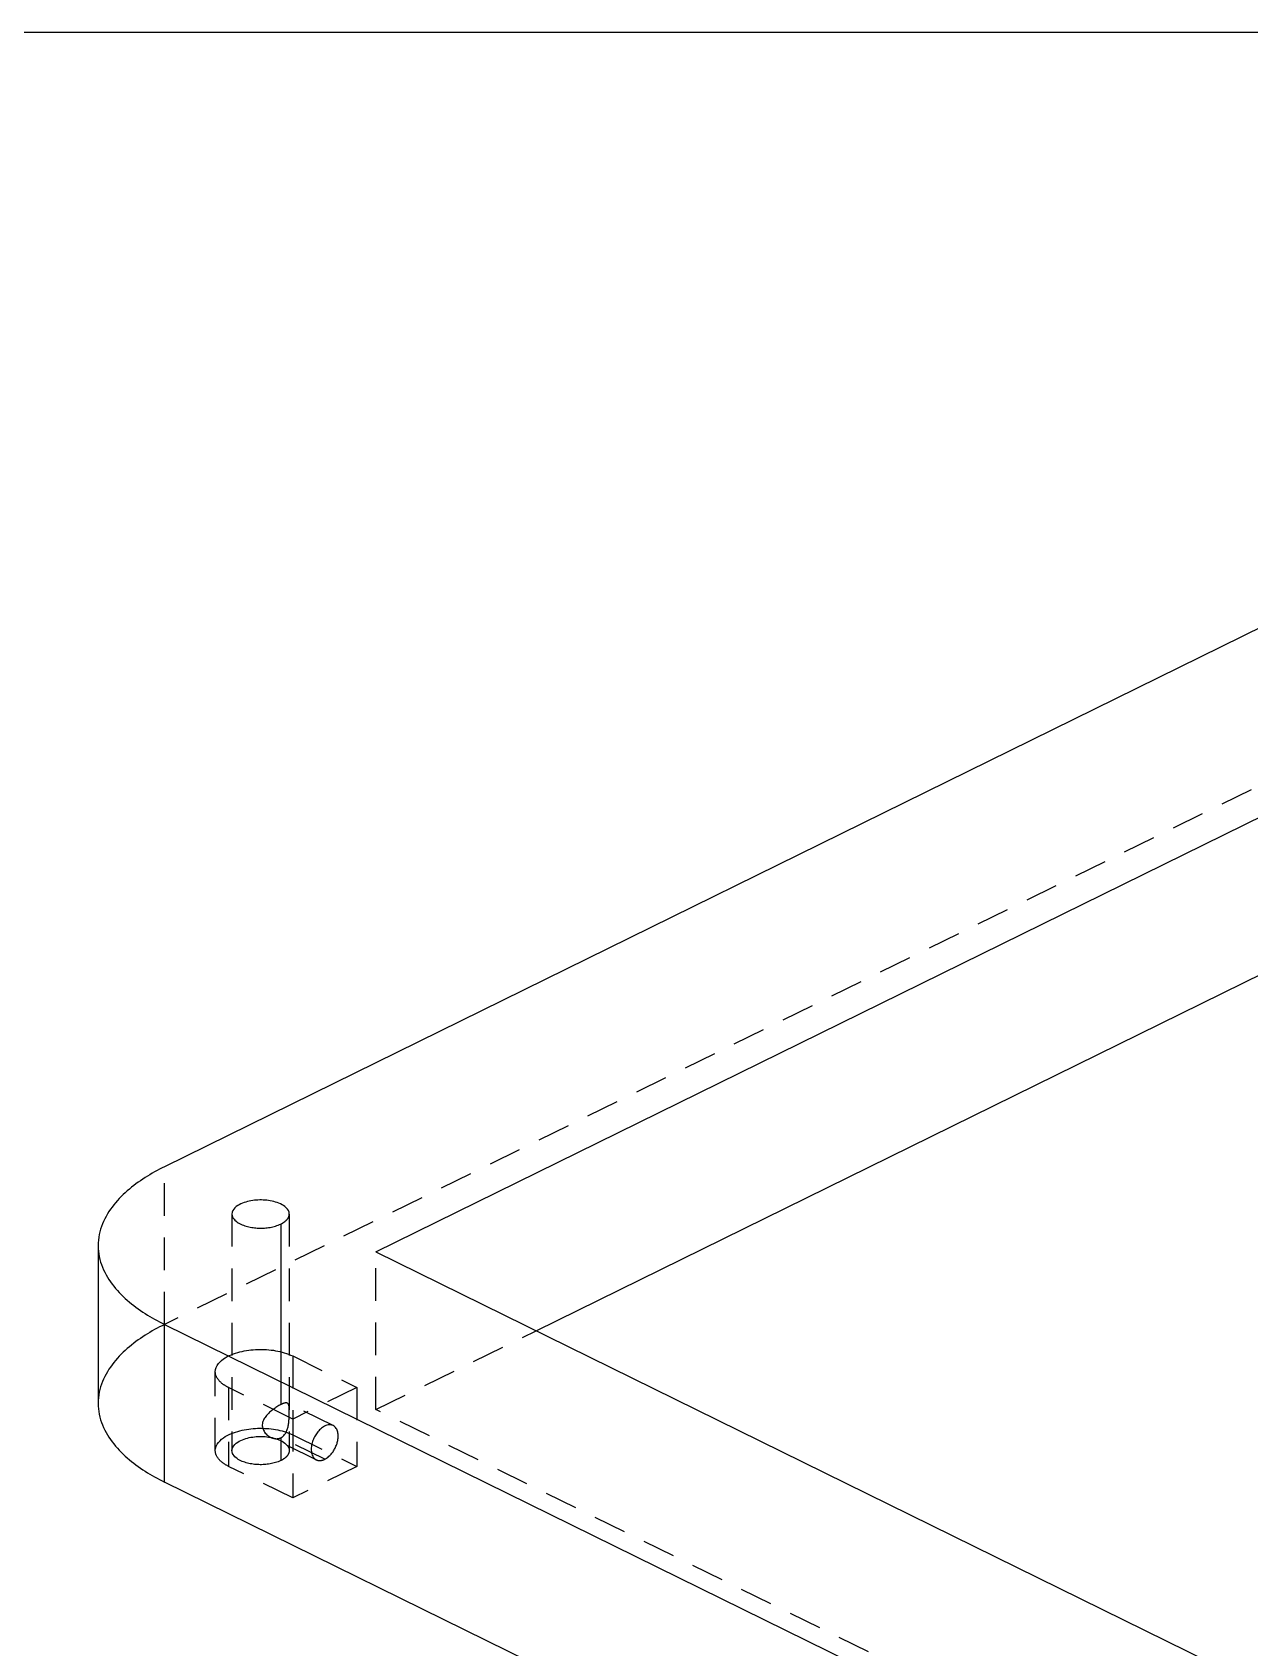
# Model space of a CAD drawing. Extents: x 8 to 586, y 8 to 412.
# Drawn here: x 376.5 to 443.6, y 322.8 to 412 of the extents above; entities that cross this region are included whole.
import ezdxf

# ---------------------------------------------------------------- set-up
doc = ezdxf.new("R2010")
doc.units = 0
doc.linetypes.add('DASHED', pattern=[3, 1.8, -1.2])
for name, color, linetype in [('FRAME', 250, 'CONTINUOUS'), ('HIDDEN', 8, 'DASHED'), ('VISIBLE', 7, 'CONTINUOUS')]:
    doc.layers.add(name, color=color, linetype=linetype)

msp = doc.modelspace()

# ---------------------------------------------------------------- linework, layer by layer
at = {"layer": 'FRAME'}
msp.add_line((8, 412), (586, 412), dxfattribs=at)
at = {"layer": 'HIDDEN'}
for p, q in [((454.4835, 375.4946), (383.7728, 340.679)), ((383.7728, 340.679), (383.7728, 349.3829)), ((387.4961, 346.7717), (387.4961, 333.7159)), ((390.1933, 346.2217), (390.1933, 345.9661)), ((390.1933, 345.9661), (390.1933, 345.7106)), ((390.6561, 346.7717), (390.6561, 333.7159)), ((390.1933, 345.7106), (390.1933, 345.455)), ((390.1933, 345.455), (390.1933, 345.1995)), ((390.1933, 345.1995), (390.1933, 344.944)), ((390.1933, 344.944), (390.1933, 344.6884)), ((390.1933, 344.6884), (390.1933, 344.4329)), ((390.1933, 344.4329), (390.1933, 344.1774)), ((390.1933, 344.1774), (390.1933, 343.9218)), ((395.4401, 335.9789), (395.4401, 344.6828)), ((390.1933, 343.9218), (390.1933, 343.6663)), ((390.1933, 343.6663), (390.1933, 343.4107)), ((390.1933, 343.4107), (390.1933, 343.1552)), ((390.1933, 343.1552), (390.1933, 342.8997)), ((390.1933, 342.8997), (390.1933, 342.6441)), ((390.1933, 342.6441), (390.1933, 342.3886)), ((390.1933, 342.3886), (390.1933, 342.1331)), ((390.1933, 342.1331), (390.1933, 341.8775)), ((390.1933, 341.8775), (390.1933, 341.622)), ((390.1933, 341.622), (390.1933, 341.3665)), ((383.6356, 340.6104), (383.4993, 340.54)), ((383.7728, 340.679), (383.6356, 340.6104)), ((390.1933, 341.3665), (390.1933, 341.1109)), ((390.1933, 341.1109), (390.1933, 340.8554)), ((390.1933, 340.8554), (390.1933, 340.5998)), ((382.1976, 339.7311), (382.0752, 339.6385)), ((382.3216, 339.8213), (382.1976, 339.7311)), ((382.4472, 339.9094), (382.3216, 339.8213)), ((382.5744, 339.9952), (382.4472, 339.9094)), ((382.7029, 340.079), (382.5744, 339.9952)), ((382.8328, 340.1607), (382.7029, 340.079)), ((382.9638, 340.2404), (382.8328, 340.1607)), ((383.0961, 340.3181), (382.9638, 340.2404)), ((383.2295, 340.3939), (383.0961, 340.3181)), ((383.3639, 340.4679), (383.2295, 340.3939)), ((383.4993, 340.54), (383.3639, 340.4679)), ((390.1933, 340.5998), (390.1933, 340.3443)), ((390.1933, 340.3443), (390.1933, 340.0888)), ((390.1933, 340.0888), (390.1933, 339.8332)), ((390.1933, 339.8332), (390.1933, 339.5777)), ((395.4401, 335.9789), (404.2789, 340.3309)), ((381.2769, 338.9219), (381.173, 338.8089)), ((381.3836, 339.032), (381.2769, 338.9219)), ((381.4931, 339.1395), (381.3836, 339.032)), ((381.6051, 339.2444), (381.4931, 339.1395)), ((381.7195, 339.3466), (381.6051, 339.2444)), ((381.836, 339.4464), (381.7195, 339.3466)), ((381.9546, 339.5436), (381.836, 339.4464)), ((382.0752, 339.6385), (381.9546, 339.5436)), ((387.0251, 338.7717), (387.1287, 338.8397)), ((387.1287, 338.8397), (387.2363, 338.9013)), ((387.2363, 338.9013), (387.3471, 338.9569)), ((387.3471, 338.9569), (387.4604, 339.0072)), ((387.4604, 339.0072), (387.5758, 339.0525)), ((387.5758, 339.0525), (387.6929, 339.0932)), ((387.6929, 339.0932), (387.8114, 339.1296)), ((387.8114, 339.1296), (387.931, 339.1621)), ((387.931, 339.1621), (388.0516, 339.1907)), ((388.0516, 339.1907), (388.173, 339.2157)), ((388.173, 339.2157), (388.2951, 339.2372)), ((388.2951, 339.2372), (388.4177, 339.2553)), ((388.4177, 339.2553), (388.5408, 339.2702)), ((388.5408, 339.2702), (388.6642, 339.282)), ((388.6642, 339.282), (388.7879, 339.2906)), ((388.7879, 339.2906), (388.9117, 339.2961)), ((388.9117, 339.2961), (389.0356, 339.2986)), ((389.0356, 339.2986), (389.1596, 339.2981)), ((389.1596, 339.2981), (389.2835, 339.2945)), ((389.2835, 339.2945), (389.4073, 339.2879)), ((389.4073, 339.2879), (389.5309, 339.2782)), ((389.5309, 339.2782), (389.6542, 339.2654)), ((389.6542, 339.2654), (389.7771, 339.2494)), ((389.7771, 339.2494), (389.8996, 339.2301)), ((389.8996, 339.2301), (390.0214, 339.2074)), ((390.0214, 339.2074), (390.1426, 339.1812)), ((390.1426, 339.1812), (390.2629, 339.1512)), ((390.1933, 339.5777), (390.1933, 339.3222)), ((390.1933, 339.3222), (390.1933, 339.0666)), ((390.1933, 339.0666), (390.1933, 338.8111)), ((390.2629, 339.1512), (390.3821, 339.1175)), ((390.3821, 339.1175), (390.5002, 339.0796)), ((390.5002, 339.0796), (390.6167, 339.0373)), ((390.6167, 339.0373), (390.7314, 338.9903)), ((390.7314, 338.9903), (390.8439, 338.9382)), ((390.8439, 338.9382), (394.3794, 337.1975)), ((390.8439, 338.9382), (390.8439, 334.5863)), ((380.5478, 337.9386), (380.4763, 337.8029)), ((380.6243, 338.0716), (380.5478, 337.9386)), ((380.7056, 338.2017), (380.6243, 338.0716)), ((380.7913, 338.3289), (380.7056, 338.2017)), ((380.8812, 338.4532), (380.7913, 338.3289)), ((380.975, 338.5746), (380.8812, 338.4532)), ((381.0723, 338.6932), (380.975, 338.5746)), ((381.173, 338.8089), (381.0723, 338.6932)), ((386.5761, 338.0679), (386.5887, 338.191)), ((386.5769, 338.0372), (386.5761, 338.0679)), ((386.5761, 333.7159), (386.5761, 338.0679)), ((386.5792, 338.0066), (386.5769, 338.0372)), ((386.5831, 337.9762), (386.5792, 338.0066)), ((386.5884, 337.9459), (386.5831, 337.9762)), ((386.5952, 337.916), (386.5884, 337.9459)), ((386.5887, 338.191), (386.6247, 338.3094)), ((386.6247, 338.3094), (386.6806, 338.4199)), ((386.6806, 338.4199), (386.7519, 338.5212)), ((386.7519, 338.5212), (386.8349, 338.6132)), ((386.8349, 338.6132), (386.9267, 338.6965)), ((386.9267, 338.6965), (387.0251, 338.7717)), ((390.1933, 338.8111), (390.1933, 338.5555)), ((390.1933, 338.5555), (390.1933, 338.3)), ((390.1933, 338.3), (390.1933, 338.0445)), ((390.1933, 338.0445), (390.1933, 337.7889)), ((380.2071, 337.0862), (380.1731, 336.9366)), ((380.2481, 337.234), (380.2071, 337.0862)), ((380.2959, 337.3798), (380.2481, 337.234)), ((380.35, 337.5233), (380.2959, 337.3798)), ((380.4103, 337.6644), (380.35, 337.5233)), ((380.4763, 337.8029), (380.4103, 337.6644)), ((386.6034, 337.8865), (386.5952, 337.916)), ((386.613, 337.8573), (386.6034, 337.8865)), ((386.6238, 337.8286), (386.613, 337.8573)), ((386.6359, 337.8004), (386.6238, 337.8286)), ((386.6491, 337.7727), (386.6359, 337.8004)), ((386.6633, 337.7455), (386.6491, 337.7727)), ((386.6786, 337.719), (386.6633, 337.7455)), ((386.6949, 337.6929), (386.6786, 337.719)), ((386.7121, 337.6675), (386.6949, 337.6929)), ((386.73, 337.6426), (386.7121, 337.6675)), ((386.7488, 337.6183), (386.73, 337.6426)), ((386.7683, 337.5946), (386.7488, 337.6183)), ((386.7884, 337.5715), (386.7683, 337.5946)), ((386.8092, 337.5489), (386.7884, 337.5715)), ((386.8305, 337.5269), (386.8092, 337.5489)), ((386.8524, 337.5054), (386.8305, 337.5269)), ((386.8748, 337.4844), (386.8524, 337.5054)), ((386.8977, 337.464), (386.8748, 337.4844)), ((386.921, 337.444), (386.8977, 337.464)), ((386.9447, 337.4245), (386.921, 337.444)), ((386.9688, 337.4056), (386.9447, 337.4245)), ((386.9933, 337.3871), (386.9688, 337.4056)), ((387.0181, 337.369), (386.9933, 337.3871)), ((387.0432, 337.3514), (387.0181, 337.369)), ((387.0687, 337.3342), (387.0432, 337.3514)), ((387.0944, 337.3175), (387.0687, 337.3342)), ((387.1203, 337.3011), (387.0944, 337.3175)), ((387.1466, 337.2852), (387.1203, 337.3011)), ((387.173, 337.2697), (387.1466, 337.2852)), ((387.1997, 337.2545), (387.173, 337.2697)), ((387.2266, 337.2397), (387.1997, 337.2545)), ((387.2536, 337.2253), (387.2266, 337.2397)), ((387.2809, 337.2112), (387.2536, 337.2253)), ((387.3084, 337.1975), (387.2809, 337.2112)), ((390.8439, 335.4567), (387.3084, 337.1975)), ((387.3084, 337.1975), (387.3084, 332.8455)), ((390.1933, 337.7889), (390.1933, 337.5334)), ((390.1933, 337.5334), (390.1933, 337.2779)), ((390.1933, 337.2779), (390.1933, 337.0223)), ((394.3794, 337.1975), (390.8439, 335.4567)), ((394.3794, 337.1975), (394.3794, 332.8455)), ((380.1155, 336.4804), (380.1117, 336.3271)), ((380.1271, 336.6334), (380.1155, 336.4804)), ((380.1464, 336.7856), (380.1271, 336.6334)), ((380.1731, 336.9366), (380.1464, 336.7856)), ((390.0282, 336.165), (389.9748, 336.132)), ((390.0825, 336.1967), (390.0282, 336.165)), ((390.1375, 336.227), (390.0825, 336.1967)), ((390.1933, 336.2557), (390.1375, 336.227)), ((390.1933, 337.0223), (390.1933, 336.7668)), ((390.1933, 336.7668), (390.1933, 336.5112)), ((390.1933, 336.5112), (390.1933, 336.2557)), ((390.2021, 336.26), (390.1933, 336.2557)), ((390.2109, 336.2643), (390.2021, 336.26)), ((390.2198, 336.2685), (390.2109, 336.2643)), ((390.2286, 336.2726), (390.2198, 336.2685)), ((390.2375, 336.2767), (390.2286, 336.2726)), ((390.2465, 336.2807), (390.2375, 336.2767)), ((390.2554, 336.2847), (390.2465, 336.2807)), ((390.2644, 336.2886), (390.2554, 336.2847)), ((390.2734, 336.2924), (390.2644, 336.2886)), ((390.2824, 336.2962), (390.2734, 336.2924)), ((390.2915, 336.2999), (390.2824, 336.2962)), ((390.3005, 336.3035), (390.2915, 336.2999)), ((390.3097, 336.307), (390.3005, 336.3035)), ((390.3188, 336.3105), (390.3097, 336.307)), ((390.328, 336.3138), (390.3188, 336.3105)), ((390.3372, 336.3171), (390.328, 336.3138)), ((390.3465, 336.3203), (390.3372, 336.3171)), ((390.3558, 336.3233), (390.3465, 336.3203)), ((390.3651, 336.3262), (390.3558, 336.3233)), ((390.3745, 336.329), (390.3651, 336.3262)), ((390.3839, 336.3317), (390.3745, 336.329)), ((390.3933, 336.3342), (390.3839, 336.3317)), ((390.4028, 336.3366), (390.3933, 336.3342)), ((390.4124, 336.3388), (390.4028, 336.3366)), ((390.4219, 336.3408), (390.4124, 336.3388)), ((390.4316, 336.3426), (390.4219, 336.3408)), ((390.4412, 336.3442), (390.4316, 336.3426)), ((390.4509, 336.3455), (390.4412, 336.3442)), ((390.4606, 336.3466), (390.4509, 336.3455)), ((390.4704, 336.3473), (390.4606, 336.3466)), ((390.4802, 336.3477), (390.4704, 336.3473)), ((390.4899, 336.3478), (390.4802, 336.3477)), ((390.4997, 336.3474), (390.4899, 336.3478)), ((390.5095, 336.3465), (390.4997, 336.3474)), ((390.5191, 336.3452), (390.5095, 336.3465)), ((390.5287, 336.3432), (390.5191, 336.3452)), ((390.5382, 336.3407), (390.5287, 336.3432)), ((390.5474, 336.3374), (390.5382, 336.3407)), ((390.5563, 336.3335), (390.5474, 336.3374)), ((390.5971, 336.2997), (390.5563, 336.3335)), ((393.0755, 335.0931), (390.5563, 336.3335)), ((390.622, 336.2527), (390.5971, 336.2997)), ((390.6358, 336.2012), (390.622, 336.2527)), ((390.6436, 336.1484), (390.6358, 336.2012)), ((390.6481, 336.0953), (390.6436, 336.1484)), ((389.1879, 335.2679), (389.1754, 335.2063)), ((389.2061, 335.328), (389.1879, 335.2679)), ((389.2294, 335.3863), (389.2061, 335.328)), ((389.257, 335.4427), (389.2294, 335.3863)), ((389.2884, 335.4971), (389.257, 335.4427)), ((389.323, 335.5495), (389.2884, 335.4971)), ((389.3602, 335.6001), (389.323, 335.5495)), ((389.3998, 335.6489), (389.3602, 335.6001)), ((389.4412, 335.6961), (389.3998, 335.6489)), ((389.4843, 335.7417), (389.4412, 335.6961)), ((389.5289, 335.786), (389.4843, 335.7417)), ((389.5747, 335.8289), (389.5289, 335.786)), ((389.6217, 335.8707), (389.5747, 335.8289)), ((389.6697, 335.9112), (389.6217, 335.8707)), ((389.7185, 335.9507), (389.6697, 335.9112)), ((389.7683, 335.989), (389.7185, 335.9507)), ((389.8188, 336.0264), (389.7683, 335.989)), ((389.8701, 336.0627), (389.8188, 336.0264)), ((389.9221, 336.0979), (389.8701, 336.0627)), ((389.9748, 336.132), (389.9221, 336.0979)), ((390.6262, 335.2422), (390.6321, 335.2953)), ((390.6321, 335.2953), (390.6371, 335.3484)), ((390.6371, 335.3484), (390.6411, 335.4016)), ((390.6411, 335.4016), (390.6444, 335.4549)), ((390.6444, 335.4549), (390.6471, 335.5082)), ((390.6471, 335.5082), (390.6492, 335.5616)), ((390.6507, 336.0419), (390.6481, 336.0953)), ((390.6492, 335.5616), (390.6507, 335.6149)), ((390.6522, 335.9886), (390.6507, 336.0419)), ((390.6507, 335.6149), (390.6519, 335.6683)), ((390.6519, 335.6683), (390.6527, 335.7217)), ((390.653, 335.9352), (390.6522, 335.9886)), ((390.6527, 335.7217), (390.6532, 335.7751)), ((390.6534, 335.8818), (390.653, 335.9352)), ((390.6532, 335.7751), (390.6534, 335.8284)), ((390.6534, 335.8284), (390.6534, 335.8818)), ((390.8439, 335.4567), (390.8439, 331.1048)), ((497.9706, 285.4964), (395.4401, 335.9789)), ((386.9267, 334.3445), (387.0251, 334.4198)), ((387.0251, 334.4198), (387.1287, 334.4878)), ((387.1287, 334.4878), (387.2363, 334.5493)), ((387.2363, 334.5493), (387.3471, 334.605)), ((387.3471, 334.605), (387.4604, 334.6552)), ((387.4604, 334.6552), (387.5758, 334.7005)), ((387.5758, 334.7005), (387.6929, 334.7412)), ((387.6929, 334.7412), (387.8114, 334.7777)), ((387.8114, 334.7777), (387.931, 334.8101)), ((387.931, 334.8101), (388.0516, 334.8387)), ((388.0516, 334.8387), (388.173, 334.8637)), ((388.1629, 334.3508), (388.2559, 334.3808)), ((388.173, 334.8637), (388.2951, 334.8852)), ((388.2559, 334.3808), (388.3501, 334.4069)), ((388.2951, 334.8852), (388.4177, 334.9034)), ((388.3501, 334.4069), (388.4453, 334.4292)), ((388.4177, 334.9034), (388.5408, 334.9183)), ((388.4453, 334.4292), (388.5412, 334.4479)), ((388.5408, 334.9183), (388.6642, 334.93)), ((388.5412, 334.4479), (388.6377, 334.4633)), ((388.6377, 334.4633), (388.7347, 334.4755)), ((388.6642, 334.93), (388.7879, 334.9386)), ((388.7347, 334.4755), (388.832, 334.4845)), ((388.7879, 334.9386), (388.9117, 334.9442)), ((388.832, 334.4845), (388.9296, 334.4905)), ((388.9117, 334.9442), (389.0356, 334.9467)), ((388.9296, 334.4905), (389.0273, 334.4935)), ((389.0273, 334.4935), (389.125, 334.4935)), ((389.0356, 334.9467), (389.1596, 334.9461)), ((389.125, 334.4935), (389.2227, 334.4905)), ((389.1596, 334.9461), (389.2835, 334.9426)), ((389.1754, 335.2063), (389.1692, 335.1439)), ((389.1692, 335.1439), (389.1695, 335.0811)), ((389.1695, 335.0811), (389.1764, 335.0187)), ((389.1764, 335.0187), (389.1897, 334.9573)), ((389.1897, 334.9573), (389.2089, 334.8976)), ((389.2089, 334.8976), (389.2337, 334.8398)), ((389.2227, 334.4905), (389.3202, 334.4845)), ((389.2337, 334.8398), (389.2634, 334.7845)), ((389.2634, 334.7845), (389.2975, 334.7318)), ((389.2835, 334.9426), (389.4073, 334.936)), ((389.2975, 334.7318), (389.3356, 334.6819)), ((389.3202, 334.4845), (389.4175, 334.4755)), ((389.3356, 334.6819), (389.3772, 334.6348)), ((389.3772, 334.6348), (389.4221, 334.5909)), ((389.4073, 334.936), (389.5309, 334.9263)), ((389.4175, 334.4755), (389.5145, 334.4633)), ((389.4221, 334.5909), (389.4699, 334.5502)), ((389.4699, 334.5502), (389.5204, 334.5129)), ((389.5145, 334.4633), (389.611, 334.4479)), ((389.5204, 334.5129), (389.5734, 334.4792)), ((389.5309, 334.9263), (389.6542, 334.9135)), ((389.5734, 334.4792), (389.6287, 334.4494)), ((389.611, 334.4479), (389.7069, 334.4292)), ((389.6287, 334.4494), (389.6422, 334.4429)), ((392.1478, 333.2091), (389.6287, 334.4494)), ((389.6422, 334.4429), (389.6559, 334.4367)), ((389.6542, 334.9135), (389.7771, 334.8975)), ((389.6559, 334.4367), (389.6696, 334.4306)), ((389.6696, 334.4306), (389.6835, 334.4249)), ((389.6835, 334.4249), (389.6975, 334.4194)), ((389.6975, 334.4194), (389.7115, 334.4141)), ((389.7069, 334.4292), (389.8021, 334.4069)), ((389.7115, 334.4141), (389.7257, 334.4092)), ((389.7257, 334.4092), (389.74, 334.4045)), ((389.74, 334.4045), (389.7543, 334.4001)), ((389.7543, 334.4001), (389.7688, 334.396)), ((389.7688, 334.396), (389.7833, 334.3921)), ((389.7771, 334.8975), (389.8996, 334.8781)), ((389.7833, 334.3921), (389.7979, 334.3886)), ((389.7979, 334.3886), (389.8126, 334.3854)), ((389.8021, 334.4069), (389.8963, 334.3808)), ((389.8126, 334.3854), (389.8273, 334.3825)), ((389.8273, 334.3825), (389.8421, 334.3799)), ((389.8421, 334.3799), (389.8569, 334.3777)), ((389.8569, 334.3777), (389.8718, 334.3757)), ((389.8718, 334.3757), (389.8867, 334.3742)), ((389.8867, 334.3742), (389.9017, 334.3729)), ((389.8963, 334.3808), (389.9893, 334.3508)), ((389.8996, 334.8781), (390.0214, 334.8554)), ((389.9017, 334.3729), (389.9167, 334.372)), ((389.9167, 334.372), (389.9317, 334.3715)), ((389.9317, 334.3715), (389.9467, 334.3714)), ((389.9467, 334.3714), (389.9617, 334.3716)), ((389.9617, 334.3716), (389.9767, 334.3722)), ((389.9767, 334.3722), (389.9917, 334.3731)), ((389.9917, 334.3731), (390.0067, 334.3745)), ((390.0067, 334.3745), (390.0216, 334.3762)), ((390.0214, 334.8554), (390.1426, 334.8292)), ((390.0216, 334.3762), (390.0364, 334.3784)), ((390.0364, 334.3784), (390.0512, 334.3809)), ((390.0512, 334.3809), (390.066, 334.3838)), ((390.066, 334.3838), (390.0806, 334.3871)), ((390.0806, 334.3871), (390.0952, 334.3909)), ((390.0952, 334.3909), (390.1096, 334.395)), ((390.1096, 334.395), (390.1239, 334.3995)), ((390.1239, 334.3995), (390.1381, 334.4044)), ((390.1381, 334.4044), (390.1522, 334.4097)), ((390.1426, 334.8292), (390.2629, 334.7993)), ((390.1522, 334.4097), (390.1661, 334.4154)), ((390.1661, 334.4154), (390.1798, 334.4214)), ((390.1798, 334.4214), (390.1933, 334.4279)), ((390.1933, 334.4279), (390.24, 334.4538)), ((390.1933, 334.4279), (390.1933, 334.3955)), ((392.6117, 333.2372), (390.1933, 334.4279)), ((390.1933, 334.3955), (390.1933, 334.3632)), ((390.24, 334.4538), (390.284, 334.484)), ((390.2629, 334.7993), (390.3821, 334.7655)), ((390.284, 334.484), (390.3251, 334.518)), ((390.3251, 334.518), (390.3631, 334.5555)), ((390.3631, 334.5555), (390.3979, 334.596)), ((390.3821, 334.7655), (390.5002, 334.7276)), ((390.3979, 334.596), (390.4296, 334.6389)), ((390.4296, 334.6389), (390.4584, 334.6838)), ((390.4584, 334.6838), (390.4844, 334.7305)), ((390.4844, 334.7305), (390.5076, 334.7785)), ((390.5002, 334.7276), (390.6167, 334.6853)), ((390.5076, 334.7785), (390.5284, 334.8277)), ((390.5284, 334.8277), (390.5469, 334.8777)), ((390.5469, 334.8777), (390.5633, 334.9285)), ((390.5633, 334.9285), (390.5777, 334.9799)), ((390.5777, 334.9799), (390.5904, 335.0318)), ((390.5904, 335.0318), (390.6014, 335.084)), ((390.6014, 335.084), (390.611, 335.1365)), ((390.611, 335.1365), (390.6192, 335.1893)), ((390.6167, 334.6853), (390.7314, 334.6384)), ((390.6192, 335.1893), (390.6262, 335.2422)), ((390.7314, 334.6384), (390.8439, 334.5863)), ((390.8439, 334.5863), (394.3794, 332.8455)), ((392.0169, 334.4053), (391.9888, 334.342)), ((392.0475, 334.4675), (392.0169, 334.4053)), ((392.0806, 334.5284), (392.0475, 334.4675)), ((392.1162, 334.5878), (392.0806, 334.5284)), ((392.1542, 334.6457), (392.1162, 334.5878)), ((392.1947, 334.702), (392.1542, 334.6457)), ((392.2376, 334.7564), (392.1947, 334.702)), ((392.2829, 334.8087), (392.2376, 334.7564)), ((392.3308, 334.8588), (392.2829, 334.8087)), ((392.3812, 334.9064), (392.3308, 334.8588)), ((392.4341, 334.9511), (392.3812, 334.9064)), ((392.4896, 334.9925), (392.4341, 334.9511)), ((392.5478, 335.0302), (392.4896, 334.9925)), ((392.6085, 335.0635), (392.5478, 335.0302)), ((392.6718, 335.0916), (392.6085, 335.0635)), ((392.7375, 335.1137), (392.6718, 335.0916)), ((392.8051, 335.1287), (392.7375, 335.1137)), ((392.874, 335.1352), (392.8051, 335.1287)), ((392.9432, 335.1321), (392.874, 335.1352)), ((393.011, 335.1182), (392.9432, 335.1321)), ((393.0755, 335.0931), (393.011, 335.1182)), ((393.1246, 335.0644), (393.0755, 335.0931)), ((393.1692, 335.0291), (393.1246, 335.0644)), ((393.2088, 334.9882), (393.1692, 335.0291)), ((393.2431, 334.9428), (393.2088, 334.9882)), ((393.2721, 334.8938), (393.2431, 334.9428)), ((393.2961, 334.8422), (393.2721, 334.8938)), ((393.3155, 334.7887), (393.2961, 334.8422)), ((393.3305, 334.7338), (393.3155, 334.7887)), ((393.3415, 334.6779), (393.3305, 334.7338)), ((393.3408, 334.3376), (393.3477, 334.3941)), ((393.349, 334.6215), (393.3415, 334.6779)), ((393.3477, 334.3941), (393.3522, 334.4509)), ((393.3531, 334.5647), (393.349, 334.6215)), ((393.3522, 334.4509), (393.3541, 334.5078)), ((393.3541, 334.5078), (393.3531, 334.5647)), ((386.5761, 333.7159), (386.5887, 333.839)), ((386.5769, 333.6852), (386.5761, 333.7159)), ((386.5792, 333.6547), (386.5769, 333.6852)), ((386.5831, 333.6242), (386.5792, 333.6547)), ((386.5884, 333.594), (386.5831, 333.6242)), ((386.5952, 333.5641), (386.5884, 333.594)), ((386.5887, 333.839), (386.6247, 333.9575)), ((386.6034, 333.5345), (386.5952, 333.5641)), ((386.613, 333.5054), (386.6034, 333.5345)), ((386.6238, 333.4767), (386.613, 333.5054)), ((386.6359, 333.4485), (386.6238, 333.4767)), ((386.6247, 333.9575), (386.6806, 334.068)), ((386.6806, 334.068), (386.7519, 334.1693)), ((386.7519, 334.1693), (386.8349, 334.2613)), ((386.8349, 334.2613), (386.9267, 334.3445)), ((387.4961, 333.7159), (387.5084, 333.8126)), ((387.504, 333.6381), (387.4961, 333.7159)), ((387.5268, 333.5633), (387.504, 333.6381)), ((387.5084, 333.8126), (387.5429, 333.9039)), ((387.5621, 333.4934), (387.5268, 333.5633)), ((387.5429, 333.9039), (387.5948, 333.9865)), ((387.6072, 333.4294), (387.5621, 333.4934)), ((387.5948, 333.9865), (387.6591, 334.06)), ((387.6591, 334.06), (387.7321, 334.1249)), ((387.7321, 334.1249), (387.8113, 334.1821)), ((387.8113, 334.1821), (387.895, 334.2326)), ((387.895, 334.2326), (387.982, 334.2771)), ((387.982, 334.2771), (388.0715, 334.3163)), ((388.0715, 334.3163), (388.1629, 334.3508)), ((389.9893, 334.3508), (390.0808, 334.3163)), ((390.0808, 334.3163), (390.1703, 334.2771)), ((390.1703, 334.2771), (390.2573, 334.2326)), ((390.1933, 334.3632), (390.1933, 334.3308)), ((390.1933, 334.3308), (390.1933, 334.2985)), ((390.1933, 334.2985), (390.1933, 334.2661)), ((390.1933, 334.2661), (390.1933, 334.2337)), ((390.1933, 334.2337), (390.1933, 334.2014)), ((390.1933, 334.2014), (390.1933, 334.169)), ((390.1933, 334.169), (390.1933, 334.1367)), ((390.1933, 334.1367), (390.1933, 334.1043)), ((390.1933, 334.1043), (390.1933, 334.0719)), ((390.1933, 334.0719), (390.1933, 334.0396)), ((390.1933, 334.0396), (390.1933, 334.0072)), ((390.1933, 334.0072), (390.1933, 333.9748)), ((390.1933, 333.9748), (390.1933, 333.9425)), ((390.1933, 333.9425), (390.1933, 333.9101)), ((390.1933, 333.9101), (390.1933, 333.8778)), ((390.1933, 333.8778), (390.1933, 333.8454)), ((390.1933, 333.8454), (390.1933, 333.813)), ((390.1933, 333.813), (390.1933, 333.7807)), ((390.1933, 333.7807), (390.1933, 333.7483)), ((390.1933, 333.7483), (390.1933, 333.716)), ((390.1933, 333.716), (390.1933, 333.6836)), ((390.1933, 333.6836), (390.1933, 333.6512)), ((390.1933, 333.6512), (390.1933, 333.6189)), ((390.1933, 333.6189), (390.1933, 333.5865)), ((390.1933, 333.5865), (390.1933, 333.5542)), ((390.1933, 333.5542), (390.1933, 333.5218)), ((390.1933, 333.5218), (390.1933, 333.4894)), ((390.1933, 333.4894), (390.1933, 333.4571)), ((390.2573, 334.2326), (390.3409, 334.1821)), ((390.3409, 334.1821), (390.4201, 334.1249)), ((390.4201, 334.1249), (390.4931, 334.06)), ((390.4931, 334.06), (390.5574, 333.9865)), ((390.5574, 333.9865), (390.6093, 333.9039)), ((390.581, 333.479), (390.5702, 333.4629)), ((390.5913, 333.4954), (390.581, 333.479)), ((390.601, 333.5122), (390.5913, 333.4954)), ((390.61, 333.5294), (390.601, 333.5122)), ((390.6093, 333.9039), (390.6439, 333.8126)), ((390.6184, 333.5469), (390.61, 333.5294)), ((390.626, 333.5647), (390.6184, 333.5469)), ((390.6328, 333.5829), (390.626, 333.5647)), ((390.6389, 333.6013), (390.6328, 333.5829)), ((390.6441, 333.62), (390.6389, 333.6013)), ((390.6439, 333.8126), (390.6561, 333.7159)), ((390.6484, 333.6389), (390.6441, 333.62)), ((390.6517, 333.658), (390.6484, 333.6389)), ((390.6542, 333.6772), (390.6517, 333.658)), ((390.6556, 333.6965), (390.6542, 333.6772)), ((390.6561, 333.7159), (390.6556, 333.6965)), ((391.8725, 333.8732), (391.8693, 333.804)), ((391.8693, 333.804), (391.8704, 333.7348)), ((391.8704, 333.7348), (391.876, 333.6657)), ((391.8795, 333.9422), (391.8725, 333.8732)), ((391.876, 333.6657), (391.8866, 333.5973)), ((391.89, 334.0106), (391.8795, 333.9422)), ((391.8866, 333.5973), (391.9029, 333.5299)), ((391.9038, 334.0785), (391.89, 334.0106)), ((391.9029, 333.5299), (391.9254, 333.4644)), ((391.9208, 334.1457), (391.9038, 334.0785)), ((391.9407, 334.2121), (391.9208, 334.1457)), ((391.9634, 334.2775), (391.9407, 334.2121)), ((391.9888, 334.342), (391.9634, 334.2775)), ((392.8866, 333.4376), (392.9264, 333.4783)), ((392.9264, 333.4783), (392.9644, 333.5207)), ((392.9644, 333.5207), (393.0008, 333.5645)), ((393.0008, 333.5645), (393.0356, 333.6096)), ((393.0356, 333.6096), (393.0687, 333.6559)), ((393.0687, 333.6559), (393.1001, 333.7034)), ((393.1001, 333.7034), (393.1299, 333.7519)), ((393.1299, 333.7519), (393.1581, 333.8014)), ((393.1581, 333.8014), (393.1845, 333.8518)), ((393.1845, 333.8518), (393.2093, 333.9031)), ((393.2093, 333.9031), (393.2323, 333.9552)), ((393.2323, 333.9552), (393.2536, 334.008)), ((393.2536, 334.008), (393.273, 334.0615)), ((393.273, 334.0615), (393.2906, 334.1156)), ((393.2906, 334.1156), (393.3063, 334.1704)), ((393.3063, 334.1704), (393.3199, 334.2257)), ((393.3199, 334.2257), (393.3315, 334.2814)), ((393.3315, 334.2814), (393.3408, 334.3376)), ((386.6491, 333.4208), (386.6359, 333.4485)), ((386.6633, 333.3936), (386.6491, 333.4208)), ((386.6786, 333.367), (386.6633, 333.3936)), ((386.6949, 333.341), (386.6786, 333.367)), ((386.7121, 333.3156), (386.6949, 333.341)), ((386.73, 333.2907), (386.7121, 333.3156)), ((386.7488, 333.2664), (386.73, 333.2907)), ((386.7683, 333.2427), (386.7488, 333.2664)), ((386.7884, 333.2195), (386.7683, 333.2427)), ((386.8092, 333.197), (386.7884, 333.2195)), ((386.8305, 333.1749), (386.8092, 333.197)), ((386.8524, 333.1534), (386.8305, 333.1749)), ((386.8748, 333.1325), (386.8524, 333.1534)), ((386.8977, 333.112), (386.8748, 333.1325)), ((386.921, 333.0921), (386.8977, 333.112)), ((386.9447, 333.0726), (386.921, 333.0921)), ((386.9688, 333.0536), (386.9447, 333.0726)), ((386.9933, 333.0351), (386.9688, 333.0536)), ((387.0181, 333.0171), (386.9933, 333.0351)), ((387.0432, 332.9995), (387.0181, 333.0171)), ((387.0687, 332.9823), (387.0432, 332.9995)), ((387.0944, 332.9655), (387.0687, 332.9823)), ((387.1203, 332.9492), (387.0944, 332.9655)), ((387.1466, 332.9333), (387.1203, 332.9492)), ((387.173, 332.9177), (387.1466, 332.9333)), ((387.1997, 332.9025), (387.173, 332.9177)), ((387.2266, 332.8878), (387.1997, 332.9025)), ((387.2536, 332.8733), (387.2266, 332.8878)), ((387.2809, 332.8593), (387.2536, 332.8733)), ((387.3084, 332.8455), (387.2809, 332.8593)), ((390.8439, 331.1048), (387.3084, 332.8455)), ((387.6597, 333.3713), (387.6072, 333.4294)), ((387.7177, 333.3186), (387.6597, 333.3713)), ((387.7799, 333.2711), (387.7177, 333.3186)), ((387.8454, 333.2281), (387.7799, 333.2711)), ((387.9134, 333.1892), (387.8454, 333.2281)), ((387.9834, 333.154), (387.9134, 333.1892)), ((388.055, 333.1223), (387.9834, 333.154)), ((388.1279, 333.0936), (388.055, 333.1223)), ((388.2019, 333.0679), (388.1279, 333.0936)), ((388.2768, 333.0449), (388.2019, 333.0679)), ((388.3524, 333.0244), (388.2768, 333.0449)), ((388.4286, 333.0063), (388.3524, 333.0244)), ((388.5054, 332.9905), (388.4286, 333.0063)), ((388.5825, 332.9769), (388.5054, 332.9905)), ((388.66, 332.9654), (388.5825, 332.9769)), ((388.7378, 332.956), (388.66, 332.9654)), ((388.8158, 332.9486), (388.7378, 332.956)), ((388.8939, 332.9432), (388.8158, 332.9486)), ((388.9722, 332.9397), (388.8939, 332.9432)), ((389.0505, 332.9381), (388.9722, 332.9397)), ((389.1289, 332.9384), (389.0505, 332.9381)), ((389.2072, 332.9407), (389.1289, 332.9384)), ((389.2854, 332.9448), (389.2072, 332.9407)), ((389.3635, 332.951), (389.2854, 332.9448)), ((389.4415, 332.9591), (389.3635, 332.951)), ((389.5191, 332.9692), (389.4415, 332.9591)), ((389.5965, 332.9814), (389.5191, 332.9692)), ((389.6735, 332.9957), (389.5965, 332.9814)), ((389.7501, 333.0123), (389.6735, 332.9957)), ((389.8261, 333.0312), (389.7501, 333.0123)), ((389.9015, 333.0526), (389.8261, 333.0312)), ((389.9761, 333.0765), (389.9015, 333.0526)), ((390.0498, 333.1032), (389.9761, 333.0765)), ((390.1223, 333.1329), (390.0498, 333.1032)), ((390.1933, 333.1658), (390.1223, 333.1329)), ((390.1933, 333.4571), (390.1933, 333.4247)), ((390.1933, 333.4247), (390.1933, 333.3924)), ((390.1933, 333.3924), (390.1933, 333.36)), ((390.1933, 333.36), (390.1933, 333.3276)), ((390.1933, 333.3276), (390.1933, 333.2953)), ((390.1933, 333.2953), (390.1933, 333.2629)), ((390.1933, 333.2629), (390.1933, 333.2306)), ((390.1933, 333.2306), (390.1933, 333.1982)), ((390.1933, 333.1982), (390.1933, 333.1658)), ((390.2107, 333.1745), (390.1933, 333.1658)), ((390.2279, 333.1834), (390.2107, 333.1745)), ((390.245, 333.1925), (390.2279, 333.1834)), ((390.262, 333.2019), (390.245, 333.1925)), ((390.2789, 333.2115), (390.262, 333.2019)), ((390.2956, 333.2213), (390.2789, 333.2115)), ((390.3122, 333.2314), (390.2956, 333.2213)), ((390.3286, 333.2417), (390.3122, 333.2314)), ((390.3448, 333.2523), (390.3286, 333.2417)), ((390.3609, 333.2631), (390.3448, 333.2523)), ((390.3768, 333.2742), (390.3609, 333.2631)), ((390.3925, 333.2857), (390.3768, 333.2742)), ((390.4079, 333.2974), (390.3925, 333.2857)), ((390.4232, 333.3093), (390.4079, 333.2974)), ((390.4382, 333.3216), (390.4232, 333.3093)), ((390.4529, 333.3342), (390.4382, 333.3216)), ((390.4673, 333.3472), (390.4529, 333.3342)), ((390.4815, 333.3604), (390.4673, 333.3472)), ((390.4953, 333.374), (390.4815, 333.3604)), ((390.5088, 333.3879), (390.4953, 333.374)), ((390.522, 333.4022), (390.5088, 333.3879)), ((390.5347, 333.4168), (390.522, 333.4022)), ((390.547, 333.4318), (390.5347, 333.4168)), ((390.5588, 333.4472), (390.547, 333.4318)), ((390.5702, 333.4629), (390.5588, 333.4472)), ((394.3794, 332.8455), (390.8439, 331.1048)), ((391.9254, 333.4644), (391.9548, 333.4017)), ((391.9548, 333.4017), (391.9916, 333.3431)), ((391.9916, 333.3431), (392.0363, 333.2902)), ((392.0363, 333.2902), (392.0886, 333.2449)), ((392.0886, 333.2449), (392.1478, 333.2091)), ((392.1478, 333.2091), (392.159, 333.2038)), ((392.159, 333.2038), (392.1703, 333.1989)), ((392.1703, 333.1989), (392.1818, 333.1943)), ((392.1818, 333.1943), (392.1934, 333.1901)), ((392.1934, 333.1901), (392.2051, 333.1862)), ((392.2051, 333.1862), (392.2169, 333.1827)), ((392.2169, 333.1827), (392.2289, 333.1796)), ((392.2289, 333.1796), (392.2409, 333.1768)), ((392.2409, 333.1768), (392.253, 333.1743)), ((392.253, 333.1743), (392.2652, 333.1722)), ((392.2652, 333.1722), (392.2774, 333.1705)), ((392.2774, 333.1705), (392.2897, 333.1691)), ((392.2897, 333.1691), (392.302, 333.168)), ((392.302, 333.168), (392.3143, 333.1673)), ((392.3143, 333.1673), (392.3266, 333.1669)), ((392.3266, 333.1669), (392.339, 333.1668)), ((392.339, 333.1668), (392.3513, 333.167)), ((392.3513, 333.167), (392.3637, 333.1676)), ((392.3637, 333.1676), (392.376, 333.1684)), ((392.376, 333.1684), (392.3883, 333.1696)), ((392.3883, 333.1696), (392.4005, 333.171)), ((392.4005, 333.171), (392.4128, 333.1727)), ((392.4128, 333.1727), (392.425, 333.1746)), ((392.425, 333.1746), (392.4371, 333.1769)), ((392.4371, 333.1769), (392.4492, 333.1794)), ((392.4492, 333.1794), (392.4612, 333.1821)), ((392.4612, 333.1821), (392.4732, 333.1851)), ((392.4732, 333.1851), (392.4852, 333.1883)), ((392.4852, 333.1883), (392.497, 333.1917)), ((392.497, 333.1917), (392.5088, 333.1954)), ((392.5088, 333.1954), (392.5205, 333.1992)), ((392.5205, 333.1992), (392.5322, 333.2033)), ((392.5322, 333.2033), (392.5438, 333.2076)), ((392.5438, 333.2076), (392.5553, 333.2121)), ((392.5553, 333.2121), (392.5667, 333.2168)), ((392.5667, 333.2168), (392.5781, 333.2216)), ((392.5781, 333.2216), (392.5893, 333.2266)), ((392.5893, 333.2266), (392.6005, 333.2318)), ((392.6005, 333.2318), (392.6117, 333.2372)), ((392.6117, 333.2372), (392.6619, 333.264)), ((392.6619, 333.264), (392.7103, 333.2939)), ((392.7103, 333.2939), (392.757, 333.3265)), ((392.757, 333.3265), (392.802, 333.3614)), ((392.802, 333.3614), (392.8452, 333.3985)), ((392.8452, 333.3985), (392.8866, 333.4376))]:
    msp.add_line(p, q, dxfattribs=at)
at = {"layer": 'VISIBLE'}
for p, q in [((454.4835, 384.1984), (383.7728, 349.3829)), ((395.4401, 344.6828), (470.3934, 381.5873)), ((404.2789, 340.3309), (470.3934, 372.8834)), ((382.5744, 348.6991), (382.4472, 348.6132)), ((382.7029, 348.7829), (382.5744, 348.6991)), ((382.8328, 348.8646), (382.7029, 348.7829)), ((382.9638, 348.9443), (382.8328, 348.8646)), ((383.0961, 349.022), (382.9638, 348.9443)), ((383.2295, 349.0978), (383.0961, 349.022)), ((383.3639, 349.1718), (383.2295, 349.0978)), ((383.4993, 349.2439), (383.3639, 349.1718)), ((383.6356, 349.3143), (383.4993, 349.2439)), ((383.7728, 349.3829), (383.6356, 349.3143)), ((381.4931, 347.8434), (381.3836, 347.7359)), ((381.6051, 347.9482), (381.4931, 347.8434)), ((381.7195, 348.0505), (381.6051, 347.9482)), ((381.836, 348.1502), (381.7195, 348.0505)), ((381.9546, 348.2475), (381.836, 348.1502)), ((382.0752, 348.3424), (381.9546, 348.2475)), ((382.1976, 348.4349), (382.0752, 348.3424)), ((382.3216, 348.5252), (382.1976, 348.4349)), ((382.4472, 348.6132), (382.3216, 348.5252)), ((380.7056, 346.9056), (380.6243, 346.7755)), ((380.7913, 347.0328), (380.7056, 346.9056)), ((380.8812, 347.1571), (380.7913, 347.0328)), ((380.975, 347.2785), (380.8812, 347.1571)), ((381.0723, 347.3971), (380.975, 347.2785)), ((381.173, 347.5128), (381.0723, 347.3971)), ((381.2769, 347.6257), (381.173, 347.5128)), ((381.3836, 347.7359), (381.2769, 347.6257)), ((387.5084, 346.8685), (387.4961, 346.7717)), ((387.5429, 346.9597), (387.5084, 346.8685)), ((387.5948, 347.0424), (387.5429, 346.9597)), ((387.6591, 347.1159), (387.5948, 347.0424)), ((387.7321, 347.1807), (387.6591, 347.1159)), ((387.8113, 347.238), (387.7321, 347.1807)), ((387.895, 347.2884), (387.8113, 347.238)), ((387.982, 347.333), (387.895, 347.2884)), ((388.0715, 347.3722), (387.982, 347.333)), ((388.1629, 347.4066), (388.0715, 347.3722)), ((388.2559, 347.4367), (388.1629, 347.4066)), ((388.3501, 347.4627), (388.2559, 347.4367)), ((388.4453, 347.485), (388.3501, 347.4627)), ((388.5412, 347.5037), (388.4453, 347.485)), ((388.6377, 347.5191), (388.5412, 347.5037)), ((388.7347, 347.5313), (388.6377, 347.5191)), ((388.832, 347.5403), (388.7347, 347.5313)), ((388.9296, 347.5463), (388.832, 347.5403)), ((389.0273, 347.5493), (388.9296, 347.5463)), ((389.125, 347.5493), (389.0273, 347.5493)), ((389.2227, 347.5463), (389.125, 347.5493)), ((389.3202, 347.5403), (389.2227, 347.5463)), ((389.4175, 347.5313), (389.3202, 347.5403)), ((389.5145, 347.5191), (389.4175, 347.5313)), ((389.611, 347.5037), (389.5145, 347.5191)), ((389.7069, 347.485), (389.611, 347.5037)), ((389.8021, 347.4627), (389.7069, 347.485)), ((389.8963, 347.4367), (389.8021, 347.4627)), ((389.9893, 347.4066), (389.8963, 347.4367)), ((390.0808, 347.3722), (389.9893, 347.4066)), ((390.1703, 347.333), (390.0808, 347.3722)), ((390.2573, 347.2884), (390.1703, 347.333)), ((390.3409, 347.238), (390.2573, 347.2884)), ((390.4201, 347.1807), (390.3409, 347.238)), ((390.4931, 347.1159), (390.4201, 347.1807)), ((390.5574, 347.0424), (390.4931, 347.1159)), ((390.6093, 346.9597), (390.5574, 347.0424)), ((390.6439, 346.8685), (390.6093, 346.9597)), ((390.6561, 346.7717), (390.6439, 346.8685)), ((380.2959, 346.0837), (380.2481, 345.9379)), ((380.35, 346.2272), (380.2959, 346.0837)), ((380.4103, 346.3683), (380.35, 346.2272)), ((380.4763, 346.5068), (380.4103, 346.3683)), ((380.5478, 346.6425), (380.4763, 346.5068)), ((380.6243, 346.7755), (380.5478, 346.6425)), ((387.4961, 346.7717), (387.504, 346.6939)), ((387.504, 346.6939), (387.5268, 346.6191)), ((387.5268, 346.6191), (387.5621, 346.5492)), ((387.5621, 346.5492), (387.6072, 346.4852)), ((387.6072, 346.4852), (387.6597, 346.4271)), ((387.6597, 346.4271), (387.7177, 346.3745)), ((387.7177, 346.3745), (387.7799, 346.3269)), ((387.7799, 346.3269), (387.8454, 346.2839)), ((387.8454, 346.2839), (387.9134, 346.245)), ((387.9134, 346.245), (387.9834, 346.2099)), ((387.9834, 346.2099), (388.055, 346.1781)), ((388.055, 346.1781), (388.1279, 346.1495)), ((388.1279, 346.1495), (388.2019, 346.1237)), ((388.2019, 346.1237), (388.2768, 346.1007)), ((388.2768, 346.1007), (388.3524, 346.0802)), ((388.3524, 346.0802), (388.4286, 346.0621)), ((388.4286, 346.0621), (388.5054, 346.0463)), ((388.5054, 346.0463), (388.5825, 346.0327)), ((388.5825, 346.0327), (388.66, 346.0213)), ((388.66, 346.0213), (388.7378, 346.0118)), ((388.7378, 346.0118), (388.8158, 346.0044)), ((388.8158, 346.0044), (388.8939, 345.999)), ((388.8939, 345.999), (388.9722, 345.9955)), ((388.9722, 345.9955), (389.0505, 345.9939)), ((389.0505, 345.9939), (389.1289, 345.9942)), ((389.1289, 345.9942), (389.2072, 345.9965)), ((389.2072, 345.9965), (389.2854, 346.0007)), ((389.2854, 346.0007), (389.3635, 346.0068)), ((389.3635, 346.0068), (389.4415, 346.0149)), ((389.4415, 346.0149), (389.5191, 346.025)), ((389.5191, 346.025), (389.5965, 346.0372)), ((389.5965, 346.0372), (389.6735, 346.0516)), ((389.6735, 346.0516), (389.7501, 346.0681)), ((389.7501, 346.0681), (389.8261, 346.087)), ((389.8261, 346.087), (389.9015, 346.1084)), ((389.9015, 346.1084), (389.9761, 346.1323)), ((389.9761, 346.1323), (390.0498, 346.1591)), ((390.0498, 346.1591), (390.1223, 346.1888)), ((390.1223, 346.1888), (390.1933, 346.2217)), ((390.1933, 346.2217), (390.2107, 346.2303)), ((390.2107, 346.2303), (390.2279, 346.2392)), ((390.2279, 346.2392), (390.245, 346.2483)), ((390.245, 346.2483), (390.262, 346.2577)), ((390.262, 346.2577), (390.2789, 346.2673)), ((390.2789, 346.2673), (390.2956, 346.2771)), ((390.2956, 346.2771), (390.3122, 346.2872)), ((390.3122, 346.2872), (390.3286, 346.2975)), ((390.3286, 346.2975), (390.3448, 346.3081)), ((390.3448, 346.3081), (390.3609, 346.3189)), ((390.3609, 346.3189), (390.3768, 346.3301)), ((390.3768, 346.3301), (390.3925, 346.3415)), ((390.3925, 346.3415), (390.4079, 346.3532)), ((390.4079, 346.3532), (390.4232, 346.3652)), ((390.4232, 346.3652), (390.4382, 346.3775)), ((390.4382, 346.3775), (390.4529, 346.3901)), ((390.4529, 346.3901), (390.4673, 346.403)), ((390.4673, 346.403), (390.4815, 346.4163)), ((390.4815, 346.4163), (390.4953, 346.4298)), ((390.4953, 346.4298), (390.5088, 346.4438)), ((390.5088, 346.4438), (390.522, 346.458)), ((390.522, 346.458), (390.5347, 346.4727)), ((390.5347, 346.4727), (390.547, 346.4876)), ((390.547, 346.4876), (390.5588, 346.503)), ((390.5588, 346.503), (390.5702, 346.5187)), ((390.5702, 346.5187), (390.581, 346.5348)), ((390.581, 346.5348), (390.5913, 346.5512)), ((390.5913, 346.5512), (390.601, 346.568)), ((390.601, 346.568), (390.61, 346.5852)), ((390.61, 346.5852), (390.6184, 346.6027)), ((390.6184, 346.6027), (390.626, 346.6205)), ((390.626, 346.6205), (390.6328, 346.6387)), ((390.6328, 346.6387), (390.6389, 346.6571)), ((390.6389, 346.6571), (390.6441, 346.6758)), ((390.6441, 346.6758), (390.6484, 346.6947)), ((390.6484, 346.6947), (390.6517, 346.7138)), ((390.6517, 346.7138), (390.6542, 346.733)), ((390.6542, 346.733), (390.6556, 346.7524)), ((390.6556, 346.7524), (390.6561, 346.7717)), ((380.1155, 345.1843), (380.1117, 345.031)), ((380.1271, 345.3373), (380.1155, 345.1843)), ((380.1464, 345.4895), (380.1271, 345.3373)), ((380.1731, 345.6405), (380.1464, 345.4895)), ((380.2071, 345.7901), (380.1731, 345.6405)), ((380.2481, 345.9379), (380.2071, 345.7901)), ((380.1117, 345.031), (380.1155, 344.8776)), ((380.1117, 345.031), (380.1117, 336.3271)), ((380.1155, 344.8776), (380.1271, 344.7247)), ((380.1271, 344.7247), (380.1464, 344.5725)), ((380.1464, 344.5725), (380.1731, 344.4214)), ((380.1731, 344.4214), (380.2071, 344.2718)), ((380.2071, 344.2718), (380.2481, 344.124)), ((395.4401, 344.6828), (497.9706, 294.2003)), ((380.2481, 344.124), (380.2959, 343.9782)), ((380.2959, 343.9782), (380.35, 343.8347)), ((380.35, 343.8347), (380.4103, 343.6936)), ((380.4103, 343.6936), (380.4763, 343.5552)), ((380.4763, 343.5552), (380.5478, 343.4194)), ((380.5478, 343.4194), (380.6243, 343.2865)), ((380.6243, 343.2865), (380.7056, 343.1564)), ((380.7056, 343.1564), (380.7913, 343.0291)), ((380.7913, 343.0291), (380.8812, 342.9048)), ((380.8812, 342.9048), (380.975, 342.7834)), ((380.975, 342.7834), (381.0723, 342.6648)), ((381.0723, 342.6648), (381.173, 342.5491)), ((381.173, 342.5491), (381.2769, 342.4362)), ((381.2769, 342.4362), (381.3836, 342.326)), ((381.3836, 342.326), (381.4931, 342.2185)), ((381.4931, 342.2185), (381.6051, 342.1137)), ((381.6051, 342.1137), (381.7195, 342.0114)), ((381.7195, 342.0114), (381.836, 341.9117)), ((381.836, 341.9117), (381.9546, 341.8144)), ((381.9546, 341.8144), (382.0752, 341.7195)), ((382.0752, 341.7195), (382.1976, 341.627)), ((382.1976, 341.627), (382.3216, 341.5367)), ((382.3216, 341.5367), (382.4472, 341.4487)), ((382.4472, 341.4487), (382.5744, 341.3628)), ((382.5744, 341.3628), (382.7029, 341.2791)), ((382.7029, 341.2791), (382.8328, 341.1974)), ((382.8328, 341.1974), (382.9638, 341.1177)), ((382.9638, 341.1177), (383.0961, 341.0399)), ((383.0961, 341.0399), (383.2295, 340.9641)), ((383.2295, 340.9641), (383.3639, 340.8901)), ((383.3639, 340.8901), (383.4993, 340.818)), ((383.4993, 340.818), (383.6356, 340.7476)), ((383.6356, 340.7476), (383.7728, 340.679)), ((383.7728, 331.9751), (383.7728, 340.679)), ((383.7728, 340.679), (489.8388, 288.4557)), ((380.1117, 336.3271), (380.1155, 336.1737)), ((380.1155, 336.1737), (380.1271, 336.0208)), ((380.1271, 336.0208), (380.1464, 335.8686)), ((380.1464, 335.8686), (380.1731, 335.7175)), ((380.1731, 335.7175), (380.2071, 335.5679)), ((380.2071, 335.5679), (380.2481, 335.4201)), ((380.2481, 335.4201), (380.2959, 335.2743)), ((380.2959, 335.2743), (380.35, 335.1308)), ((380.35, 335.1308), (380.4103, 334.9898)), ((380.4103, 334.9898), (380.4763, 334.8513)), ((380.4763, 334.8513), (380.5478, 334.7155)), ((380.5478, 334.7155), (380.6243, 334.5826)), ((380.6243, 334.5826), (380.7056, 334.4525)), ((380.7056, 334.4525), (380.7913, 334.3253)), ((380.7913, 334.3253), (380.8812, 334.2009)), ((380.8812, 334.2009), (380.975, 334.0795)), ((380.975, 334.0795), (381.0723, 333.961)), ((381.0723, 333.961), (381.173, 333.8452)), ((381.173, 333.8452), (381.2769, 333.7323)), ((381.2769, 333.7323), (381.3836, 333.6221)), ((381.3836, 333.6221), (381.4931, 333.5147)), ((381.4931, 333.5147), (381.6051, 333.4098)), ((381.6051, 333.4098), (381.7195, 333.3075)), ((381.7195, 333.3075), (381.836, 333.2078)), ((381.836, 333.2078), (381.9546, 333.1105)), ((381.9546, 333.1105), (382.0752, 333.0156)), ((382.0752, 333.0156), (382.1976, 332.9231)), ((382.1976, 332.9231), (382.3216, 332.8328)), ((382.3216, 332.8328), (382.4472, 332.7448)), ((382.4472, 332.7448), (382.5744, 332.6589)), ((382.5744, 332.6589), (382.7029, 332.5752)), ((382.7029, 332.5752), (382.8328, 332.4935)), ((382.8328, 332.4935), (382.9638, 332.4138)), ((382.9638, 332.4138), (383.0961, 332.336)), ((383.0961, 332.336), (383.2295, 332.2602)), ((383.2295, 332.2602), (383.3639, 332.1863)), ((383.3639, 332.1863), (383.4993, 332.1141)), ((383.4993, 332.1141), (383.6356, 332.0438)), ((383.6356, 332.0438), (383.7728, 331.9751)), ((489.8388, 279.7518), (383.7728, 331.9751))]:
    msp.add_line(p, q, dxfattribs=at)

doc.saveas('drawing.dxf')
